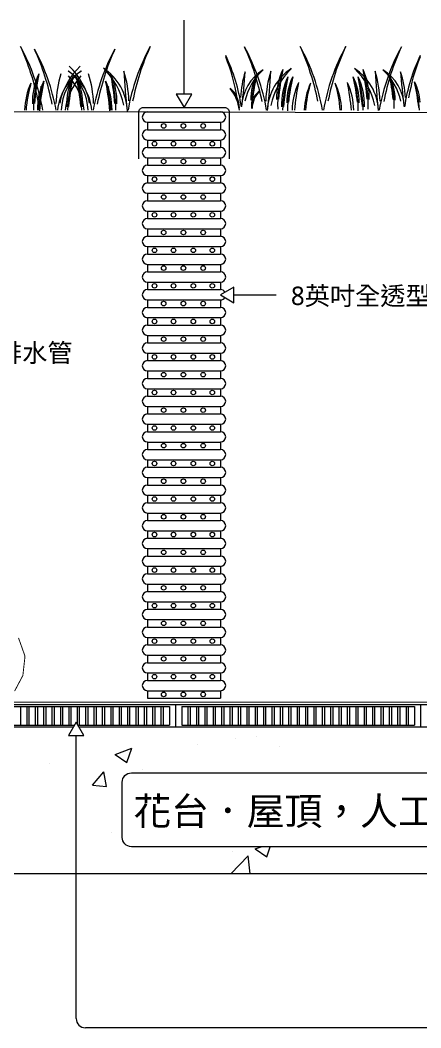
# Model space of a CAD drawing. Header units: millimetres. Extents: x 3083 to 7283, y 663 to 4579.
# Drawn here: x 3893 to 4326, y 2563 to 3655 of the extents above; entities that cross this region are included whole.
import ezdxf

# ---------------------------------------------------------------- set-up
doc = ezdxf.new("R2010")
doc.units = ezdxf.units.MM
doc.styles.add('微軟正黑體-20', font='Microsoft JhengHei.ttf', dxfattribs={"height": 20})

msp = doc.modelspace()

# ---------------------------------------------------------------- linework, layer by layer
at = {"lineweight": 5}
for p, q in [((4070.1, 3575.1, -163.2), (4070.1, 3655.3, -163.2)), ((3595.1, 3556.8, -163.2), (4455.2, 3555, -163.2)), ((4030.5, 3555.9, -163.2), (4109.6, 3555.9, -163.2)), ((4030.5, 3544.7, -163.2), (4109.6, 3544.7, -163.2)), ((4030.5, 3544.7, -163.2), (4030.5, 3536.6, -163.2)), ((4109.6, 3544.7, -163.2), (4109.6, 3536.6, -163.2)), ((4030.5, 3536.6, -163.2), (4109.6, 3536.6, -163.2)), ((4030.5, 3525.4, -163.2), (4109.6, 3525.4, -163.2)), ((4030.5, 3525.4, -163.2), (4030.5, 3517.4, -163.2)), ((4030.5, 3517.4, -163.2), (4109.6, 3517.4, -163.2)), ((4109.6, 3525.4, -163.2), (4109.6, 3517.4, -163.2)), ((4030.5, 3506.2, -163.2), (4109.6, 3506.2, -163.2)), ((4030.5, 3506.2, -163.2), (4030.5, 3498.1, -163.2)), ((4109.6, 3506.2, -163.2), (4109.6, 3498.1, -163.2)), ((4030.5, 3498.1, -163.2), (4109.6, 3498.1, -163.2)), ((4030.5, 3487, -163.2), (4109.6, 3487, -163.2)), ((4030.5, 3487, -163.2), (4030.5, 3478.9, -163.2)), ((4109.6, 3487, -163.2), (4109.6, 3478.9, -163.2)), ((4030.5, 3478.9, -163.2), (4109.6, 3478.9, -163.2)), ((4030.5, 3467.7, -163.2), (4109.6, 3467.7, -163.2)), ((4030.5, 3467.7, -163.2), (4030.5, 3459.6, -163.2)), ((4109.6, 3467.7, -163.2), (4109.6, 3459.6, -163.2)), ((4030.5, 3459.6, -163.2), (4109.6, 3459.6, -163.2)), ((4030.5, 3448.5, -163.2), (4109.6, 3448.5, -163.2)), ((4030.5, 3448.5, -163.2), (4030.5, 3440.4, -163.2)), ((4030.5, 3440.4, -163.2), (4109.6, 3440.4, -163.2)), ((4109.6, 3448.5, -163.2), (4109.6, 3440.4, -163.2)), ((4030.5, 3429.2, -163.2), (4109.6, 3429.2, -163.2)), ((4030.5, 3429.2, -163.2), (4030.5, 3421.1, -163.2)), ((4109.6, 3429.2, -163.2), (4109.6, 3421.1, -163.2)), ((4030.5, 3421.1, -163.2), (4109.6, 3421.1, -163.2)), ((4030.5, 3410, -163.2), (4109.6, 3410, -163.2)), ((4030.5, 3410, -163.2), (4030.5, 3401.9, -163.2)), ((4109.6, 3410, -163.2), (4109.6, 3401.9, -163.2)), ((4030.5, 3401.9, -163.2), (4109.6, 3401.9, -163.2)), ((4030.5, 3390.7, -163.2), (4109.6, 3390.7, -163.2)), ((4030.5, 3390.7, -163.2), (4030.5, 3382.6, -163.2)), ((4109.6, 3390.7, -163.2), (4109.6, 3382.6, -163.2)), ((4030.5, 3382.6, -163.2), (4109.6, 3382.6, -163.2)), ((4030.5, 3371.5, -163.2), (4109.6, 3371.5, -163.2)), ((4030.5, 3371.5, -163.2), (4030.5, 3363.4, -163.2)), ((4030.5, 3363.4, -163.2), (4109.6, 3363.4, -163.2)), ((4109.6, 3371.5, -163.2), (4109.6, 3363.4, -163.2)), ((4030.5, 3352.2, -163.2), (4109.6, 3352.2, -163.2)), ((4030.5, 3352.2, -163.2), (4030.5, 3344.1, -163.2)), ((4109.6, 3352.2, -163.2), (4109.6, 3344.1, -163.2)), ((4124.1, 3357.5, -163.2), (4169.9, 3357.5, -163.2)), ((4030.5, 3344.1, -163.2), (4109.6, 3344.1, -163.2)), ((4030.5, 3333, -163.2), (4109.6, 3333, -163.2)), ((4030.5, 3333, -163.2), (4030.5, 3324.9, -163.2)), ((4109.6, 3333, -163.2), (4109.6, 3324.9, -163.2)), ((4030.5, 3324.9, -163.2), (4109.6, 3324.9, -163.2)), ((4030.5, 3313.7, -163.2), (4109.6, 3313.7, -163.2)), ((4030.5, 3313.7, -163.2), (4030.5, 3305.6, -163.2)), ((4109.6, 3313.7, -163.2), (4109.6, 3305.6, -163.2)), ((4030.5, 3305.6, -163.2), (4109.6, 3305.6, -163.2)), ((4030.5, 3294.5, -163.2), (4109.6, 3294.5, -163.2)), ((4030.5, 3294.5, -163.2), (4030.5, 3286.4, -163.2)), ((4109.6, 3294.5, -163.2), (4109.6, 3286.4, -163.2)), ((4030.5, 3286.4, -163.2), (4109.6, 3286.4, -163.2)), ((4030.5, 3275.2, -163.2), (4109.6, 3275.2, -163.2)), ((4030.5, 3275.2, -163.2), (4030.5, 3267.1, -163.2)), ((4030.5, 3267.1, -163.2), (4109.6, 3267.1, -163.2)), ((4109.6, 3275.2, -163.2), (4109.6, 3267.1, -163.2)), ((4030.5, 3256, -163.2), (4109.6, 3256, -163.2)), ((4030.5, 3256, -163.2), (4030.5, 3247.9, -163.2)), ((4109.6, 3256, -163.2), (4109.6, 3247.9, -163.2)), ((4030.5, 3247.9, -163.2), (4109.6, 3247.9, -163.2)), ((4030.5, 3236.7, -163.2), (4109.6, 3236.7, -163.2)), ((4030.5, 3236.7, -163.2), (4030.5, 3228.6, -163.2)), ((4109.6, 3236.7, -163.2), (4109.6, 3228.6, -163.2)), ((4030.5, 3228.6, -163.2), (4109.6, 3228.6, -163.2)), ((4030.5, 3217.5, -163.2), (4109.6, 3217.5, -163.2)), ((4030.5, 3217.5, -163.2), (4030.5, 3209.4, -163.2)), ((4109.6, 3217.5, -163.2), (4109.6, 3209.4, -163.2)), ((4030.5, 3209.4, -163.2), (4109.6, 3209.4, -163.2)), ((4030.5, 3198.2, -163.2), (4109.6, 3198.2, -163.2)), ((4030.5, 3198.2, -163.2), (4030.5, 3190.1, -163.2)), ((4030.5, 3190.1, -163.2), (4109.6, 3190.1, -163.2)), ((4109.6, 3198.2, -163.2), (4109.6, 3190.1, -163.2)), ((4030.5, 3179, -163.2), (4109.6, 3179, -163.2)), ((4030.5, 3179, -163.2), (4030.5, 3170.9, -163.2)), ((4109.6, 3179, -163.2), (4109.6, 3170.9, -163.2)), ((4030.5, 3170.9, -163.2), (4109.6, 3170.9, -163.2)), ((4030.5, 3159.7, -163.2), (4109.6, 3159.7, -163.2)), ((4030.5, 3159.7, -163.2), (4030.5, 3151.6, -163.2)), ((4109.6, 3159.7, -163.2), (4109.6, 3151.6, -163.2)), ((4030.5, 3151.6, -163.2), (4109.6, 3151.6, -163.2)), ((4030.5, 3140.5, -163.2), (4109.6, 3140.5, -163.2)), ((4030.5, 3140.5, -163.2), (4030.5, 3132.4, -163.2)), ((4109.6, 3140.5, -163.2), (4109.6, 3132.4, -163.2)), ((4030.5, 3132.4, -163.2), (4109.6, 3132.4, -163.2)), ((4030.5, 3121.2, -163.2), (4109.6, 3121.2, -163.2)), ((4030.5, 3121.2, -163.2), (4030.5, 3113.1, -163.2)), ((4030.5, 3113.1, -163.2), (4109.6, 3113.1, -163.2)), ((4109.6, 3121.2, -163.2), (4109.6, 3113.1, -163.2)), ((4030.5, 3102, -163.2), (4109.6, 3102, -163.2)), ((4030.5, 3102, -163.2), (4030.5, 3093.9, -163.2)), ((4109.6, 3102, -163.2), (4109.6, 3093.9, -163.2)), ((4030.5, 3093.9, -163.2), (4109.6, 3093.9, -163.2)), ((4030.5, 3082.7, -163.2), (4109.6, 3082.7, -163.2)), ((4030.5, 3082.7, -163.2), (4030.5, 3074.6, -163.2)), ((4109.6, 3082.7, -163.2), (4109.6, 3074.6, -163.2)), ((4030.5, 3074.6, -163.2), (4109.6, 3074.6, -163.2)), ((4030.5, 3063.5, -163.2), (4109.6, 3063.5, -163.2)), ((4030.5, 3063.5, -163.2), (4030.5, 3055.4, -163.2)), ((4109.6, 3063.5, -163.2), (4109.6, 3055.4, -163.2)), ((4030.5, 3055.4, -163.2), (4109.6, 3055.4, -163.2)), ((4030.5, 3044.2, -163.2), (4109.6, 3044.2, -163.2)), ((4030.5, 3044.2, -163.2), (4030.5, 3036.1, -163.2)), ((4030.5, 3036.1, -163.2), (4109.6, 3036.1, -163.2)), ((4109.6, 3044.2, -163.2), (4109.6, 3036.1, -163.2)), ((4030.5, 3025, -163.2), (4109.6, 3025, -163.2)), ((4030.5, 3025, -163.2), (4030.5, 3016.9, -163.2)), ((4109.6, 3025, -163.2), (4109.6, 3016.9, -163.2)), ((4030.5, 3016.9, -163.2), (4109.6, 3016.9, -163.2)), ((4030.5, 3005.7, -163.2), (4109.6, 3005.7, -163.2)), ((4030.5, 3005.7, -163.2), (4030.5, 2997.6, -163.2)), ((4109.6, 3005.7, -163.2), (4109.6, 2997.6, -163.2)), ((4030.5, 2997.6, -163.2), (4109.6, 2997.6, -163.2)), ((4030.5, 2986.5, -163.2), (4109.6, 2986.5, -163.2)), ((4030.5, 2986.5, -163.2), (4030.5, 2978.4, -163.2)), ((4109.6, 2986.5, -163.2), (4109.6, 2978.4, -163.2)), ((4030.5, 2978.4, -163.2), (4109.6, 2978.4, -163.2)), ((4030.5, 2967.2, -163.2), (4109.6, 2967.2, -163.2)), ((4030.5, 2967.2, -163.2), (4030.5, 2959.1, -163.2)), ((4030.5, 2959.1, -163.2), (4109.6, 2959.1, -163.2)), ((4109.6, 2967.2, -163.2), (4109.6, 2959.1, -163.2)), ((4030.5, 2948, -163.2), (4109.6, 2948, -163.2)), ((4030.5, 2948, -163.2), (4030.5, 2939.9, -163.2)), ((4030.5, 2939.9, -163.2), (4109.6, 2939.9, -163.2)), ((4109.6, 2948, -163.2), (4109.6, 2939.9, -163.2)), ((4030.5, 2928.7, -163.2), (4109.6, 2928.7, -163.2)), ((4030.5, 2928.7, -163.2), (4030.5, 2920.6, -163.2)), ((4109.6, 2928.7, -163.2), (4109.6, 2920.6, -163.2)), ((4030.5, 2920.6, -163.2), (4109.6, 2920.6, -163.2)), ((4787, 2913.3, -163.2), (3698.7, 2913.3, -163.2)), ((3893.2, 2911.7, -163.2), (3893.2, 2891.2, -163.2)), ((3899.9, 2911.7, -163.2), (3899.9, 2891.2, -163.2)), ((3902.2, 2911.7, -163.2), (3902.2, 2891.2, -163.2)), ((3909, 2911.7, -163.2), (3909, 2891.2, -163.2)), ((3911.3, 2911.7, -163.2), (3911.3, 2891.2, -163.2)), ((3918, 2911.7, -163.2), (3918, 2891.2, -163.2)), ((3920.4, 2911.7, -163.2), (3920.4, 2891.2, -163.2)), ((3927.1, 2911.7, -163.2), (3927.1, 2891.2, -163.2)), ((3929.5, 2911.7, -163.2), (3929.5, 2891.2, -163.2)), ((3936.2, 2911.7, -163.2), (3936.2, 2891.2, -163.2)), ((3938.6, 2911.7, -163.2), (3938.6, 2891.2, -163.2)), ((3945.3, 2911.7, -163.2), (3945.3, 2891.2, -163.2)), ((3947.6, 2911.7, -163.2), (3947.6, 2891.2, -163.2)), ((3954.4, 2911.7, -163.2), (3954.4, 2892.8, -163.2)), ((3956.7, 2911.7, -163.2), (3956.7, 2891.2, -163.2)), ((3963.4, 2911.7, -163.2), (3963.4, 2891.2, -163.2)), ((3965.8, 2911.7, -163.2), (3965.8, 2891.2, -163.2)), ((3972.5, 2911.7, -163.2), (3972.5, 2891.2, -163.2)), ((3974.9, 2911.7, -163.2), (3974.9, 2891.2, -163.2)), ((3981.6, 2911.7, -163.2), (3981.6, 2891.2, -163.2)), ((3984, 2911.7, -163.2), (3984, 2891.2, -163.2)), ((3990.7, 2911.7, -163.2), (3990.7, 2891.2, -163.2)), ((3993, 2911.7, -163.2), (3993, 2891.2, -163.2)), ((3999.7, 2911.7, -163.2), (3999.7, 2891.2, -163.2)), ((4002.1, 2911.7, -163.2), (4002.1, 2891.2, -163.2)), ((4008.8, 2911.7, -163.2), (4008.8, 2891.2, -163.2)), ((4011.2, 2911.7, -163.2), (4011.2, 2891.2, -163.2)), ((4017.9, 2911.7, -163.2), (4017.9, 2891.2, -163.2)), ((4020.3, 2911.7, -163.2), (4020.3, 2891.2, -163.2)), ((4027, 2911.7, -163.2), (4027, 2891.2, -163.2)), ((4029.3, 2911.7, -163.2), (4029.3, 2891.2, -163.2)), ((4036.1, 2911.7, -163.2), (4036.1, 2891.2, -163.2)), ((4038.4, 2911.7, -163.2), (4038.4, 2891.2, -163.2)), ((4045.1, 2911.7, -163.2), (4045.1, 2891.2, -163.2)), ((4047.5, 2911.7, -163.2), (4047.5, 2891.2, -163.2)), ((4054.2, 2911.7, -163.2), (4054.2, 2891.2, -163.2)), ((4060.9, 2913.3, -163.2), (4060.9, 2889.6, -163.2)), ((4067.6, 2911.7, -163.2), (4319.5, 2911.7, -163.2)), ((4067.6, 2911.7, -163.2), (4067.6, 2891.2, -163.2)), ((4074.3, 2911.7, -163.2), (4074.3, 2891.2, -163.2)), ((4076.7, 2911.7, -163.2), (4076.7, 2891.2, -163.2)), ((4083.4, 2911.7, -163.2), (4083.4, 2891.2, -163.2)), ((4085.8, 2911.7, -163.2), (4085.8, 2891.2, -163.2)), ((4092.5, 2911.7, -163.2), (4092.5, 2891.2, -163.2)), ((4094.9, 2911.7, -163.2), (4094.9, 2891.2, -163.2)), ((4101.6, 2911.7, -163.2), (4101.6, 2891.2, -163.2)), ((4103.9, 2911.7, -163.2), (4103.9, 2891.2, -163.2)), ((4110.7, 2911.7, -163.2), (4110.7, 2891.2, -163.2)), ((4113, 2911.7, -163.2), (4113, 2891.2, -163.2)), ((4119.7, 2911.7, -163.2), (4119.7, 2891.2, -163.2)), ((4122.1, 2911.7, -163.2), (4122.1, 2891.2, -163.2)), ((4128.8, 2911.7, -163.2), (4128.8, 2891.2, -163.2)), ((4131.2, 2911.7, -163.2), (4131.2, 2891.2, -163.2)), ((4137.9, 2911.7, -163.2), (4137.9, 2891.2, -163.2)), ((4140.3, 2911.7, -163.2), (4140.3, 2891.2, -163.2)), ((4147, 2911.7, -163.2), (4147, 2891.2, -163.2)), ((4149.3, 2911.7, -163.2), (4149.3, 2891.2, -163.2)), ((4156, 2911.7, -163.2), (4156, 2891.2, -163.2)), ((4158.4, 2911.7, -163.2), (4158.4, 2891.2, -163.2)), ((4165.1, 2911.7, -163.2), (4165.1, 2891.2, -163.2)), ((4167.5, 2911.7, -163.2), (4167.5, 2891.2, -163.2)), ((4174.2, 2911.7, -163.2), (4174.2, 2891.2, -163.2)), ((4176.6, 2911.7, -163.2), (4176.6, 2891.2, -163.2)), ((4183.3, 2911.7, -163.2), (4183.3, 2891.2, -163.2)), ((4185.6, 2911.7, -163.2), (4185.6, 2891.2, -163.2)), ((4192.4, 2911.7, -163.2), (4192.4, 2891.2, -163.2)), ((4194.7, 2911.7, -163.2), (4194.7, 2891.2, -163.2)), ((4201.4, 2911.7, -163.2), (4201.4, 2891.2, -163.2)), ((4203.8, 2911.7, -163.2), (4203.8, 2891.2, -163.2)), ((4210.5, 2911.7, -163.2), (4210.5, 2891.2, -163.2)), ((4212.9, 2911.7, -163.2), (4212.9, 2891.2, -163.2)), ((4219.6, 2911.7, -163.2), (4219.6, 2891.2, -163.2)), ((4222, 2911.7, -163.2), (4222, 2891.2, -163.2)), ((4228.7, 2911.7, -163.2), (4228.7, 2891.2, -163.2)), ((4231, 2911.7, -163.2), (4231, 2891.2, -163.2)), ((4237.8, 2911.7, -163.2), (4237.8, 2891.2, -163.2)), ((4240.1, 2911.7, -163.2), (4240.1, 2891.2, -163.2)), ((4246.8, 2911.7, -163.2), (4246.8, 2891.2, -163.2)), ((4249.2, 2911.7, -163.2), (4249.2, 2891.2, -163.2)), ((4255.9, 2911.7, -163.2), (4255.9, 2891.2, -163.2)), ((4258.3, 2911.7, -163.2), (4258.3, 2891.2, -163.2)), ((4265, 2911.7, -163.2), (4265, 2891.2, -163.2)), ((4267.4, 2911.7, -163.2), (4267.4, 2891.2, -163.2)), ((4274.1, 2911.7, -163.2), (4274.1, 2891.2, -163.2)), ((4276.4, 2911.7, -163.2), (4276.4, 2891.2, -163.2)), ((4283.1, 2911.7, -163.2), (4283.1, 2891.2, -163.2)), ((4285.5, 2911.7, -163.2), (4285.5, 2891.2, -163.2)), ((4292.2, 2911.7, -163.2), (4292.2, 2891.2, -163.2)), ((4294.6, 2911.7, -163.2), (4294.6, 2891.2, -163.2)), ((4301.3, 2911.7, -163.2), (4301.3, 2891.2, -163.2)), ((4303.7, 2911.7, -163.2), (4303.7, 2891.2, -163.2)), ((4310.4, 2911.7, -163.2), (4310.4, 2891.2, -163.2)), ((4312.7, 2911.7, -163.2), (4312.7, 2891.2, -163.2)), ((4319.5, 2911.7, -163.2), (4319.5, 2891.2, -163.2)), ((4326.2, 2913.3, -163.2), (4326.2, 2889.6, -163.2)), ((3698.7, 2889.6, -163.2), (3950.3, 2889.6, -163.2)), ((3802.4, 2891.2, -163.2), (3951.2, 2891.2, -163.2)), ((3955.3, 2891.2, -163.2), (4054.2, 2891.2, -163.2)), ((4067.6, 2891.2, -163.2), (4319.5, 2891.2, -163.2)), ((3953.3, 2573.4, -163.2), (3953.3, 2880.3, -163.2)), ((4512.8, 2563.4, -163.2), (3963.3, 2563.4, -163.2))]:
    msp.add_line(p, q, dxfattribs=at)
at = {"linetype": 'Continuous', "lineweight": 5}
for p, q in [((4125.5, 2877.3, -163.2), (4125.5, 2877.3, -163.2)), ((4148.1, 2878.8, -163.2), (4148.1, 2878.8, -163.2)), ((3995.6, 2859.5, -163.2), (4013.4, 2866.3, -163.2)), ((4008.2, 2851, -163.2), (4013.4, 2866.3, -163.2)), ((4084.5, 2870.4, -163.2), (4084.5, 2870.4, -163.2)), ((4173.7, 2868.4, -163.2), (4173.7, 2868.4, -163.2)), ((3995.1, 2859.4, -163.2), (3995.1, 2859.4, -163.2)), ((3995.6, 2859.5, -163.2), (4008.2, 2851, -163.2)), ((3924.1, 2849.3, -163.2), (3924.1, 2849.3, -163.2)), ((3971, 2826.2, -163.2), (3983.3, 2840.8, -163.2)), ((3986.2, 2824.9, -163.2), (3983.2, 2840.8, -163.2)), ((4025.5, 2842.9, -163.2), (4025.5, 2842.9, -163.2)), ((3971, 2826.2, -163.2), (3986.2, 2824.9, -163.2)), ((3992, 2774.8, -163.2), (3992, 2774.8, -163.2)), ((4122.5, 2754, -163.2), (4122.5, 2754, -163.2)), ((4147.2, 2757.2, -163.2), (4153.6, 2759.7, -163.2)), ((4147.2, 2757.2, -163.2), (4159.8, 2748.7, -163.2)), ((4159.8, 2748.7, -163.2), (4163.5, 2759.7, -163.2)), ((4120.7, 2730.3, -163.2), (4139.4, 2749.8, -163.2)), ((4141.7, 2730.3, -163.2), (4139.4, 2749.8, -163.2))]:
    msp.add_line(p, q, dxfattribs=at)
at = {"lineweight": 5, "elevation": -163.2}
for points in [[(4061.7, 3575.1), (4070.1, 3560.6), (4078.4, 3575.1)], [(4124.1, 3365.9), (4109.6, 3357.5), (4124.1, 3349.1)], [(3961.6, 2880.3), (3953.3, 2894.7), (3944.9, 2880.3)]]:
    msp.add_lwpolyline(points, close=True, dxfattribs=at)
msp.add_lwpolyline([(4021.1, 3505.1), (4021.1, 3555.6, -0.414214), (4026.1, 3560.6), (4114, 3560.6, -0.414214), (4119, 3555.6), (4119, 3505.1)], format="xyb", dxfattribs=at)
for points in [[(4787, 3135), (4787, 3556.8), (4893.7, 3556.8), (4893.7, 2876.6), (4997.9, 2876.6), (4997.9, 2936.3), (5067.3, 2936.3), (5067.3, 2730.3), (3434.6, 2730.3), (3434.6, 2869), (3606.3, 2869)], [(3956.2, 2889.6), (4787, 2889.6), (4787, 3118.7)], [(3802.4, 2911.7), (4054.2, 2911.7)]]:
    msp.add_lwpolyline(points, dxfattribs=at)
at = {"lineweight": 5, "const_width": 1, "elevation": -163.2}
for points in [[(3870.9, 2916.2), (4703.5, 2916.2), (4693.1, 2934.6), (4682, 2968.6), (4696.3, 2998.7), (4715.8, 3010.7), (4738.7, 3010.7), (4756.7, 3007.1), (4772.6, 2993.9), (4772.9, 3147.4)], [(3890.9, 2985.9), (3897.9, 2966.1), (3895.6, 2945.2), (3886.6, 2928.2)]]:
    msp.add_lwpolyline(points, dxfattribs=at)
at = {"lineweight": 5, "elevation": -163.2}
msp.add_lwpolyline([(4013.1, 2839.6), (4488.8, 2839.6, -0.414214), (4498.8, 2829.6), (4498.8, 2769.7, -0.414214), (4488.8, 2759.7), (4013.1, 2759.7, -0.414214), (4003.1, 2769.7), (4003.1, 2829.6, -0.414214)], format="xyb", close=True, dxfattribs=at)
at = {"lineweight": 5}
for centre in [(4048, 3540.7, -163.2), (4069.4, 3540.7, -163.2), (4090.8, 3540.7, -163.2), (4038.1, 3521.4, -163.2), (4058.7, 3521.4, -163.2), (4080.1, 3521.4, -163.2), (4100.7, 3521.4, -163.2), (4048, 3502.2, -163.2), (4069.4, 3502.2, -163.2), (4090.8, 3502.2, -163.2), (4038.1, 3482.9, -163.2), (4058.7, 3482.9, -163.2), (4080.1, 3482.9, -163.2), (4100.7, 3482.9, -163.2), (4048, 3463.7, -163.2), (4069.4, 3463.7, -163.2), (4090.8, 3463.7, -163.2), (4038.1, 3444.4, -163.2), (4058.7, 3444.4, -163.2), (4080.1, 3444.4, -163.2), (4100.7, 3444.4, -163.2), (4048, 3425.2, -163.2), (4069.4, 3425.2, -163.2), (4090.8, 3425.2, -163.2), (4038.1, 3405.9, -163.2), (4058.7, 3405.9, -163.2), (4080.1, 3405.9, -163.2), (4100.7, 3405.9, -163.2), (4048, 3386.7, -163.2), (4069.4, 3386.7, -163.2), (4090.8, 3386.7, -163.2), (4038.1, 3367.4, -163.2), (4058.7, 3367.4, -163.2), (4080.1, 3367.4, -163.2), (4100.7, 3367.4, -163.2), (4048, 3348.2, -163.2), (4069.4, 3348.2, -163.2), (4090.8, 3348.2, -163.2), (4038.1, 3328.9, -163.2), (4058.7, 3328.9, -163.2), (4080.1, 3328.9, -163.2), (4100.7, 3328.9, -163.2), (4048, 3309.7, -163.2), (4069.4, 3309.7, -163.2), (4090.8, 3309.7, -163.2), (4038.1, 3290.4, -163.2), (4058.7, 3290.4, -163.2), (4080.1, 3290.4, -163.2), (4100.7, 3290.4, -163.2), (4048, 3271.2, -163.2), (4069.4, 3271.2, -163.2), (4090.8, 3271.2, -163.2), (4038.1, 3251.9, -163.2), (4058.7, 3251.9, -163.2), (4080.1, 3251.9, -163.2), (4100.7, 3251.9, -163.2), (4048, 3232.7, -163.2), (4069.4, 3232.7, -163.2), (4090.8, 3232.7, -163.2), (4038.1, 3213.4, -163.2), (4058.7, 3213.4, -163.2), (4080.1, 3213.4, -163.2), (4100.7, 3213.4, -163.2), (4048, 3194.2, -163.2), (4069.4, 3194.2, -163.2), (4090.8, 3194.2, -163.2), (4038.1, 3174.9, -163.2), (4058.7, 3174.9, -163.2), (4080.1, 3174.9, -163.2), (4100.7, 3174.9, -163.2), (4048, 3155.7, -163.2), (4069.4, 3155.7, -163.2), (4090.8, 3155.7, -163.2), (4038.1, 3136.4, -163.2), (4058.7, 3136.4, -163.2), (4080.1, 3136.4, -163.2), (4100.7, 3136.4, -163.2), (4048, 3117.2, -163.2), (4069.4, 3117.2, -163.2), (4090.8, 3117.2, -163.2), (4038.1, 3097.9, -163.2), (4058.7, 3097.9, -163.2), (4080.1, 3097.9, -163.2), (4100.7, 3097.9, -163.2), (4048, 3078.7, -163.2), (4069.4, 3078.7, -163.2), (4090.8, 3078.7, -163.2), (4038.1, 3059.4, -163.2), (4058.7, 3059.4, -163.2), (4080.1, 3059.4, -163.2), (4100.7, 3059.4, -163.2), (4048, 3040.2, -163.2), (4069.4, 3040.2, -163.2), (4090.8, 3040.2, -163.2), (4038.1, 3020.9, -163.2), (4058.7, 3020.9, -163.2), (4080.1, 3020.9, -163.2), (4100.7, 3020.9, -163.2), (4048, 3001.7, -163.2), (4069.4, 3001.7, -163.2), (4090.8, 3001.7, -163.2), (4038.1, 2982.4, -163.2), (4058.7, 2982.4, -163.2), (4080.1, 2982.4, -163.2), (4100.7, 2982.4, -163.2), (4048, 2963.2, -163.2), (4069.4, 2963.2, -163.2), (4090.8, 2963.2, -163.2), (4038.1, 2943.9, -163.2), (4058.7, 2943.9, -163.2), (4080.1, 2943.9, -163.2), (4100.7, 2943.9, -163.2), (4048, 2924.7, -163.2), (4069.4, 2924.7, -163.2), (4090.8, 2924.7, -163.2)]:
    msp.add_circle(centre, 2.48, dxfattribs=at)
for centre, radius, start, end in [((3647.4, 3515.1, -163.2), 269.9, 11.17, 24.4499), ((3697.9, 3520, -163.2), 222.5, 9.7735, 28.6766), ((4228.7, 3520, -163.2), 222.5, 151.3234, 170.2265), ((4279.2, 3515.1, -163.2), 269.9, 155.5501, 168.83), ((3889.8, 3514.8, -163.2), 269.9, 11.17, 24.4499), ((3940.3, 3519.7, -163.2), 222.5, 9.8487, 28.6766), ((3950.2, 3515.1, -163.2), 269.9, 11.17, 24.4499), ((4000.7, 3520, -163.2), 222.5, 9.7735, 28.6766), ((4440.3, 3520, -163.2), 222.5, 151.3234, 170.2265), ((4490.7, 3515.1, -163.2), 269.9, 155.5501, 168.83), ((4500.6, 3519.7, -163.2), 222.5, 151.3234, 170.1513), ((4551.1, 3514.8, -163.2), 269.9, 155.5501, 168.83), ((3662.5, 3512.1, -163.2), 269.9, 11.17, 24.4499), ((3713, 3517, -163.2), 222.5, 10.5508, 28.6766), ((4190.4, 3517, -163.2), 222.5, 151.3234, 169.4492), ((4240.9, 3512.1, -163.2), 269.9, 155.5501, 168.83), ((3941.9, 3533.7, -163.2), 192.3, 8.2647, 25.6625), ((3898.2, 3530.2, -163.2), 233.2, 10.1187, 21.4982), ((4499.1, 3533.7, -163.2), 192.3, 154.3375, 171.7353), ((4542.7, 3530.2, -163.2), 233.2, 158.5018, 169.8813), ((4009.8, 3550.4, -163.2), 75.8, 133.5703, 168.5592), ((3893.6, 3550.4, -163.2), 75.8, 11.4408, 46.4297), ((3978.8, 3566.3, -163.2), 72.9, 154.9752, 181.4176), ((4038.5, 3559, -163.2), 131.4, 163.1006, 180.5183), ((4213.4, 3537, -163.2), 306.6, 168.6795, 174.759), ((4057.6, 3560.4, -163.2), 126.4, 163.0875, 177.9595), ((3990.5, 3551.9, -163.2), 57.7, 123.2103, 174.1927), ((3994.9, 3555.8, -163.2), 57.7, 129.4517, 178.0701), ((4016.2, 3546.2, -163.2), 75.8, 139.8117, 171.2064), ((4015.7, 3563.2, -163.2), 72.9, 154.9752, 181.4176), ((4075.4, 3555.9, -163.2), 131.4, 163.1006, 179.1684), ((3912.9, 3551.9, -163.2), 57.7, 5.8073, 56.7897), ((4250.4, 3533.9, -163.2), 306.6, 168.6795, 174.759), ((3908.5, 3555.8, -163.2), 57.7, 1.9299, 50.5483), ((3887.2, 3546.2, -163.2), 75.8, 8.7936, 40.1883), ((3828, 3555.9, -163.2), 131.4, 0.8316, 16.8994), ((3887.7, 3563.2, -163.2), 72.9, 358.5824, 25.0248), ((3653.1, 3533.9, -163.2), 306.6, 5.241, 11.3205), ((3845.8, 3560.4, -163.2), 126.4, 2.0405, 16.9125), ((3951.2, 3554.9, -163.2), 57.7, 1.8598, 56.7897), ((3930.5, 3548.2, -163.2), 75.8, 11.4408, 46.4297), ((3864.9, 3559, -163.2), 131.4, 359.4817, 16.8994), ((3924.6, 3566.3, -163.2), 72.9, 358.5824, 25.0248), ((3690, 3537, -163.2), 306.6, 5.241, 11.3205), ((3884.1, 3563.4, -163.2), 126.4, 2.0405, 16.9125), ((4696.2, 3634.4, -163.2), 692, 182.8352, 186.3708), ((4240.2, 3565.7, -163.2), 109.2, 162.0362, 176.9081), ((4182.1, 3559.4, -163.2), 49.8, 122.1589, 177.0889), ((3539.8, 3639.9, -163.2), 597.9, 352.5778, 356.1135), ((4199.9, 3553.3, -163.2), 65.5, 132.5189, 167.5078), ((4205.3, 3568.9, -163.2), 63, 153.9238, 180.3662), ((4256.7, 3561.6, -163.2), 113.5, 162.0492, 180.9709), ((4407.5, 3539.8, -163.2), 264.9, 167.6281, 173.7076), ((4284.9, 3563.1, -163.2), 126.4, 163.0875, 177.9595), ((4217.8, 3554.6, -163.2), 57.7, 123.2103, 176.8679), ((3472.8, 3634.1, -163.2), 692, 353.6292, 357.1648), ((4238.5, 3547.9, -163.2), 75.8, 133.5703, 168.5592), ((4243.1, 3571, -163.2), 72.9, 154.9752, 181.4176), ((4302.8, 3563.6, -163.2), 131.4, 163.1006, 182.0222), ((4477.7, 3541.6, -163.2), 306.6, 168.6795, 174.759), ((4248.5, 3563.1, -163.2), 72.9, 154.9752, 181.4176), ((4308.1, 3555.7, -163.2), 131.4, 163.1006, 179.1108), ((4483.1, 3533.7, -163.2), 306.6, 168.6795, 174.759), ((4244.3, 3566.3, -163.2), 63, 153.9238, 180.3662), ((4295.7, 3559, -163.2), 113.5, 162.0492, 180.9709), ((4446.5, 3537.3, -163.2), 264.9, 167.6281, 173.7076), ((4145.2, 3559, -163.2), 113.5, 359.0291, 17.9508), ((4196.7, 3566.3, -163.2), 63, 359.6338, 26.0762), ((3994.5, 3537.3, -163.2), 264.9, 6.2924, 12.3719), ((4223.1, 3554.6, -163.2), 57.7, 3.1321, 56.7897), ((4202.4, 3547.9, -163.2), 75.8, 11.4408, 46.4297), ((4192.5, 3563.1, -163.2), 72.9, 358.5824, 25.0248), ((4132.8, 3555.7, -163.2), 131.4, 0.8892, 16.8994), ((3957.9, 3533.7, -163.2), 306.6, 5.241, 11.3205), ((4138.2, 3563.6, -163.2), 131.4, 357.9778, 16.8994), ((4197.8, 3571, -163.2), 72.9, 358.5824, 25.0248), ((3963.2, 3541.6, -163.2), 306.6, 5.241, 11.3205), ((4156, 3563.1, -163.2), 126.4, 2.0405, 16.9125), ((4968.1, 3634.1, -163.2), 692, 182.8352, 186.3708), ((4258.8, 3559.4, -163.2), 49.8, 2.9111, 57.8411), ((4241, 3553.3, -163.2), 65.5, 12.4922, 47.4811), ((4184.2, 3561.6, -163.2), 113.5, 359.0291, 17.9508), ((4235.6, 3568.9, -163.2), 63, 359.6338, 26.0762), ((4033.4, 3539.8, -163.2), 264.9, 6.2924, 12.3719), ((4200.7, 3565.7, -163.2), 109.2, 3.0919, 17.9638), ((4901.1, 3639.9, -163.2), 597.9, 183.8865, 187.4222), ((3970.4, 3556.3, -163.2), 72.9, 154.9752, 178.8151), ((4030.1, 3548.9, -163.2), 131.4, 163.1006, 176.1294), ((3984.2, 3558.4, -163.2), 72.9, 154.9752, 180.5058), ((4043.8, 3551.1, -163.2), 131.4, 163.1006, 177.069), ((4218.8, 3529.1, -163.2), 306.6, 168.6795, 174.759), ((3876.6, 3546.6, -163.2), 52.8, 42.7551, 43.9325), ((3895, 3555.6, -163.2), 33.9, 52.9943, 54.6971), ((3919.2, 3558.4, -163.2), 72.9, 359.4942, 25.0248), ((3859.6, 3551.1, -163.2), 131.4, 2.931, 16.8994), ((3684.6, 3529.1, -163.2), 306.6, 5.241, 11.3205), ((4026.8, 3546.6, -163.2), 52.8, 136.0675, 137.2449), ((4008.4, 3555.6, -163.2), 33.9, 125.3029, 127.0057), ((4100.8, 3559.6, -163.2), 29.3, 0.9709, 49.2047), ((4260, 3556.7, -163.2), 72.9, 154.9752, 179.1668), ((4494.6, 3527.4, -163.2), 306.6, 168.6795, 174.3059), ((4273.2, 3556.3, -163.2), 72.9, 154.9752, 178.8151), ((4332.8, 3548.9, -163.2), 131.4, 163.1006, 176.1294), ((4167.7, 3556.3, -163.2), 72.9, 1.1849, 25.0248), ((4108.1, 3548.9, -163.2), 131.4, 3.8706, 16.8994), ((4180.9, 3556.7, -163.2), 72.9, 0.8332, 25.0248), ((3946.3, 3527.4, -163.2), 306.6, 5.6941, 11.3205), ((4263.1, 3560.7, -163.2), 63, 5.1325, 26.0762), ((4211.6, 3553.4, -163.2), 113.5, 2.2197, 17.9508), ((4060.9, 3531.6, -163.2), 264.9, 6.2924, 12.3719), ((4084.7, 3552.2, -163.2), 45.7, 7.0503, 39.6861), ((4162.3, 3562.4, -163.2), 19.2, 122.5299, 172.2596), ((4172.5, 3558.4, -163.2), 28.8, 135.3789, 177.5247), ((4030.5, 3550.3, -163.2), 5.58, 90, 270), ((4109.6, 3550.3, -163.2), 5.58, 270, 90), ((4030.5, 3531, -163.2), 5.58, 90, 270), ((4109.6, 3531, -163.2), 5.58, 270, 90), ((4030.5, 3511.8, -163.2), 5.58, 90, 270), ((4109.6, 3511.8, -163.2), 5.58, 270, 90), ((4030.5, 3492.5, -163.2), 5.58, 90, 270), ((4109.6, 3492.5, -163.2), 5.58, 270, 90), ((4030.5, 3473.3, -163.2), 5.58, 90, 270), ((4109.6, 3473.3, -163.2), 5.58, 270, 90), ((4030.5, 3454, -163.2), 5.58, 90, 270), ((4109.6, 3454, -163.2), 5.58, 270, 90), ((4030.5, 3434.8, -163.2), 5.58, 90, 270), ((4109.6, 3434.8, -163.2), 5.58, 270, 90), ((4030.5, 3415.5, -163.2), 5.58, 90, 270), ((4109.6, 3415.5, -163.2), 5.58, 270, 90), ((4030.5, 3396.3, -163.2), 5.58, 90, 270), ((4109.6, 3396.3, -163.2), 5.58, 270, 90), ((4030.5, 3377, -163.2), 5.58, 90, 270), ((4109.6, 3377, -163.2), 5.58, 270, 90), ((4030.5, 3357.8, -163.2), 5.58, 90, 270), ((4109.6, 3357.8, -163.2), 5.58, 27.4935, 90), ((4109.6, 3357.8, -163.2), 5.58, 270, 327.4847), ((4030.5, 3338.5, -163.2), 5.58, 90, 270), ((4109.6, 3338.5, -163.2), 5.58, 270, 90), ((4030.5, 3319.3, -163.2), 5.58, 90, 270), ((4109.6, 3319.3, -163.2), 5.58, 270, 90), ((4030.5, 3300, -163.2), 5.58, 90, 270), ((4109.6, 3300, -163.2), 5.58, 270, 90), ((4030.5, 3280.8, -163.2), 5.58, 90, 270), ((4109.6, 3280.8, -163.2), 5.58, 270, 90), ((4030.5, 3261.5, -163.2), 5.58, 90, 270), ((4109.6, 3261.5, -163.2), 5.58, 270, 90), ((4030.5, 3242.3, -163.2), 5.58, 90, 270), ((4109.6, 3242.3, -163.2), 5.58, 270, 90), ((4030.5, 3223, -163.2), 5.58, 90, 270), ((4109.6, 3223, -163.2), 5.58, 270, 90), ((4030.5, 3203.8, -163.2), 5.58, 90, 270), ((4109.6, 3203.8, -163.2), 5.58, 270, 90), ((4030.5, 3184.5, -163.2), 5.58, 90, 270), ((4109.6, 3184.5, -163.2), 5.58, 270, 90), ((4030.5, 3165.3, -163.2), 5.58, 90, 270), ((4109.6, 3165.3, -163.2), 5.58, 270, 90), ((4030.5, 3146, -163.2), 5.58, 90, 270), ((4109.6, 3146, -163.2), 5.58, 270, 90), ((4030.5, 3126.8, -163.2), 5.58, 90, 270), ((4109.6, 3126.8, -163.2), 5.58, 270, 90), ((4030.5, 3107.5, -163.2), 5.58, 90, 270), ((4109.6, 3107.5, -163.2), 5.58, 270, 90), ((4030.5, 3088.3, -163.2), 5.58, 90, 270), ((4109.6, 3088.3, -163.2), 5.58, 270, 90), ((4030.5, 3069, -163.2), 5.58, 90, 270), ((4109.6, 3069, -163.2), 5.58, 270, 90), ((4030.5, 3049.8, -163.2), 5.58, 90, 270), ((4109.6, 3049.8, -163.2), 5.58, 270, 90), ((4030.5, 3030.5, -163.2), 5.58, 90, 270), ((4109.6, 3030.5, -163.2), 5.58, 270, 90), ((4030.5, 3011.3, -163.2), 5.58, 90, 270), ((4109.6, 3011.3, -163.2), 5.58, 270, 90), ((4030.5, 2992, -163.2), 5.58, 90, 270), ((4109.6, 2992, -163.2), 5.58, 270, 90), ((4030.5, 2972.8, -163.2), 5.58, 90, 270), ((4109.6, 2972.8, -163.2), 5.58, 270, 90), ((4030.5, 2953.5, -163.2), 5.58, 90, 270), ((4109.6, 2953.5, -163.2), 5.58, 270, 90), ((4030.5, 2934.3, -163.2), 5.58, 90, 270), ((4109.6, 2934.3, -163.2), 5.58, 270, 90), ((3963.3, 2573.4, -163.2), 10, 180, 270)]:
    msp.add_arc(centre, radius, start, end, dxfattribs=at)

# ---------------------------------------------------------------- texts
at = {"lineweight": 5, "style": '微軟正黑體-20'}
for s, height, p in [('8英吋全透型排水管', 20, (4185.8, 3346.6, -163.2)), ('8英吋全透型排水管', 20, (3716.2, 3284.8)), ('花台．屋頂，人工地盤排水', 30, (4015.2, 2783.2, -163.2))]:
    msp.add_text(s, height=height, dxfattribs=at).set_placement(p)

doc.saveas('drawing.dxf')
